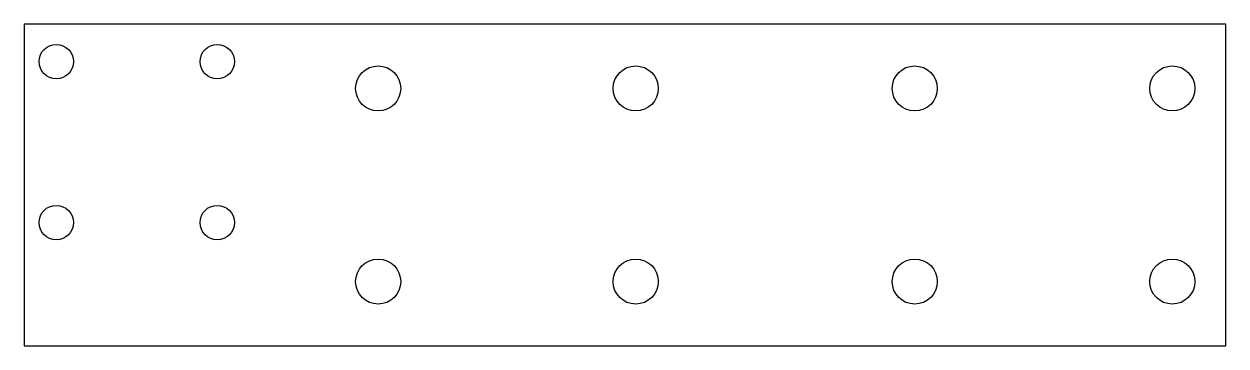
# Model space of a CAD drawing. Header units: millimetres. Extents: x -70 to 42, y -15 to 15.
import ezdxf

# ---------------------------------------------------------------- set-up
doc = ezdxf.new("R2010")
doc.units = ezdxf.units.MM

msp = doc.modelspace()

# ---------------------------------------------------------------- linework, layer by layer
at = {"color": 7, "linetype": 'Continuous', "lineweight": 25}
for p, q in [((42, 15), (-70, 15)), ((-70, 15), (-70, -15)), ((42, -15), (42, 15)), ((-70, -15), (42, -15))]:
    msp.add_line(p, q, dxfattribs=at)
for centre, radius in [((-67, 11.5), 1.6), ((-52, 11.5), 1.6), ((-37, 9), 2.1), ((-13, 9), 2.1), ((13, 9), 2.1), ((37, 9), 2.1), ((-67, -3.5), 1.6), ((-52, -3.5), 1.6), ((-37, -9), 2.1), ((-13, -9), 2.1), ((13, -9), 2.1), ((37, -9), 2.1)]:
    msp.add_circle(centre, radius, dxfattribs=at)

doc.saveas('drawing.dxf')
